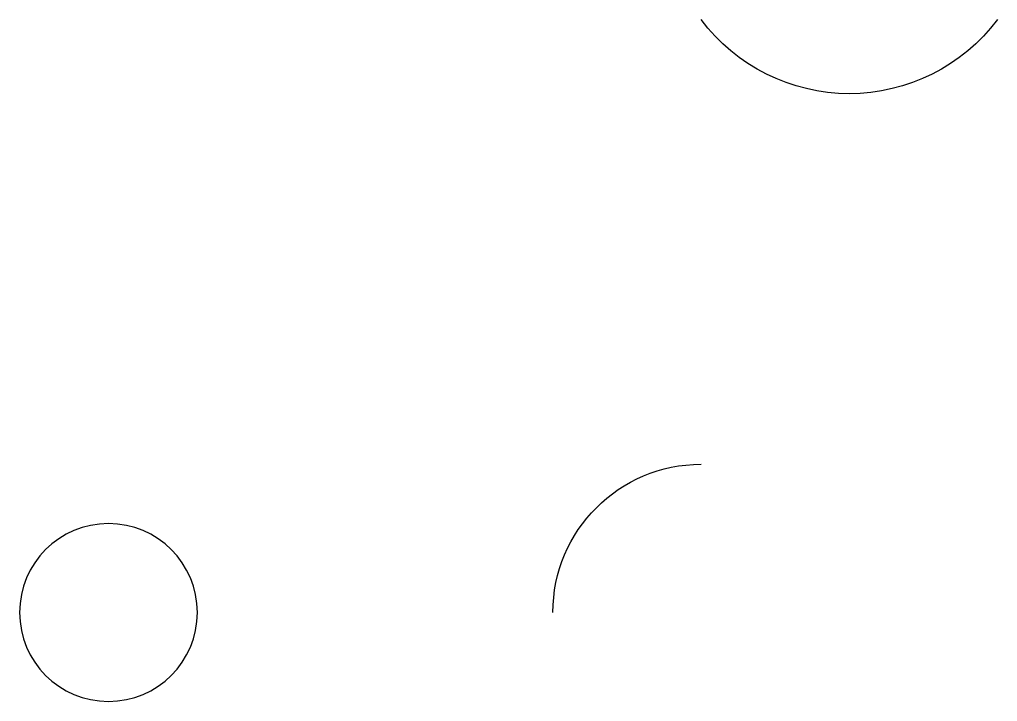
# Model space of a CAD drawing. Header units: millimetres. Extents: x -33 to 0, y -3 to 20.
import ezdxf

# ---------------------------------------------------------------- set-up
doc = ezdxf.new("R2010")
doc.units = ezdxf.units.MM

msp = doc.modelspace()

# ---------------------------------------------------------------- linework, layer by layer
at = {"extrusion": (0, 0, -1)}
msp.add_lwpolyline([(0, 20, 0.5), (10, 20)], format="xyb", dxfattribs=at)
msp.add_circle((30, 0), 3, dxfattribs=at)
msp.add_arc((10, 0), 5, 0, 90, dxfattribs=at)

doc.saveas('drawing.dxf')
